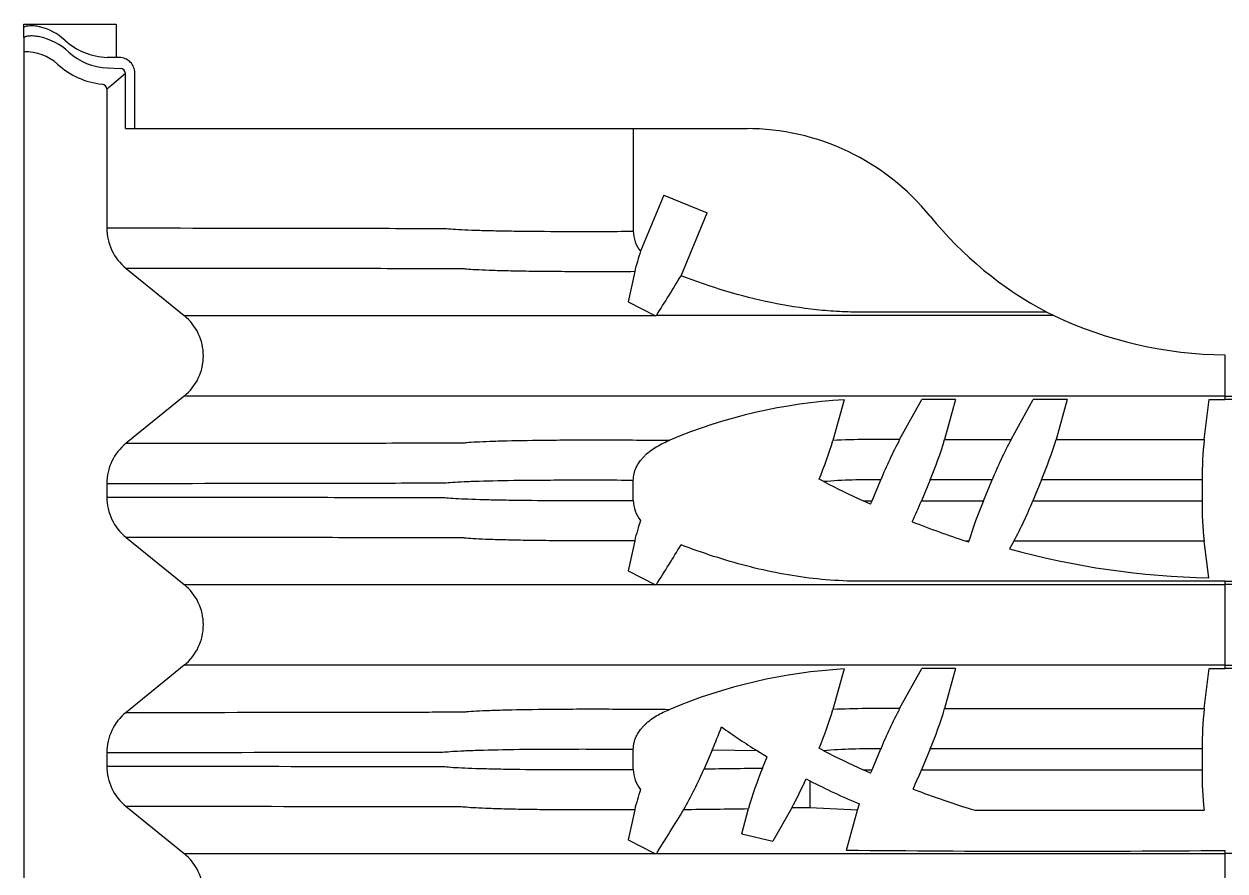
# Model space of a CAD drawing. Header units: millimetres. Extents: x -455371 to 117772, y -78417 to 116564.
# Drawn here: x -53722.3 to -53491.9, y 66848.3 to 67010.7 of the extents above; entities that cross this region are included whole.
import ezdxf

# ---------------------------------------------------------------- set-up
doc = ezdxf.new("R2010")
doc.units = ezdxf.units.MM
doc.layers.get('0').update_dxf_attribs({"color": 255})
doc.layers.add('BETON-STOP', color=141, linetype='Continuous')

# ---------------------------------------------------------------- blocks, each defined once
blk = doc.blocks.new('Bet.Stop. H 50')
at = {"layer": 'BETON-STOP'}
for p, q in [((20119.413, 9971.318), (20119.413, 9971.379)), ((20119.413, 9971.379), (20121.181, 9971.379)), ((20119.413, 9971.118), (20119.413, 9971.318)), ((20121.181, 9971.379), (20121.181, 9970.739)), ((20119.413, 9971.118), (20119.413, 9970.844)), ((20119.413, 9970.844), (20119.413, 9942.3)), ((20121.24, 9970.739), (20121.006, 9970.739)), ((20121.01, 9970.538), (20121.259, 9970.529)), ((20121.355, 9970.43), (20121.097, 9970.211)), ((20121.355, 9969.379), (20121.355, 9970.43)), ((20121.537, 9969.379), (20121.537, 9970.443)), ((20121.097, 9970.211), (20120.998, 9970.13)), ((20120.998, 9970.13), (20120.998, 9967.476)), ((20121.355, 9969.379), (20131.082, 9969.379)), ((20131.082, 9969.379), (20131.082, 9967.413)), ((20131.082, 9969.379), (20133.244, 9969.379)), ((20133.244, 9969.379), (20133.264, 9969.379)), ((20131.668, 9968.105), (20131.222, 9967.029)), ((20131.668, 9968.105), (20132.494, 9967.763)), ((20131.996, 9966.56), (20132.494, 9967.763)), ((20121.368, 9966.703), (20122.48, 9965.801)), ((20131.109, 9966.64), (20130.982, 9966.065)), ((20130.982, 9966.065), (20131.497, 9965.801)), ((20131.518, 9965.79), (20131.497, 9965.801)), ((20131.524, 9965.801), (20131.518, 9965.79)), ((20139.001, 9965.863), (20139.133, 9965.801)), ((20142.413, 9965.049), (20142.413, 9964.256)), ((20122.48, 9964.256), (20121.368, 9963.354)), ((20135.12, 9964.186), (20134.905, 9963.41)), ((20136.183, 9963.427), (20136.607, 9964.194)), ((20137.256, 9964.194), (20136.607, 9964.194)), ((20137.256, 9964.194), (20137.045, 9963.427)), ((20138.316, 9963.427), (20138.74, 9964.194)), ((20139.389, 9964.194), (20138.74, 9964.194)), ((20139.389, 9964.194), (20139.178, 9963.427)), ((20142.015, 9963.427), (20142.113, 9964.194)), ((20142.113, 9964.194), (20142.413, 9964.194)), ((20142.413, 9964.256), (20142.413, 9964.194)), ((20142.713, 9964.194), (20142.413, 9964.194)), ((20137.045, 9963.427), (20138.316, 9963.427)), ((20139.178, 9963.427), (20142.015, 9963.427)), ((20120.998, 9962.581), (20120.998, 9962.326)), ((20131.082, 9962.263), (20131.082, 9962.644)), ((20134.73, 9962.621), (20134.639, 9962.669)), ((20135.655, 9962.253), (20135.821, 9962.654)), ((20136.766, 9962.654), (20136.6, 9962.253)), ((20137.954, 9962.654), (20136.766, 9962.654)), ((20137.788, 9962.253), (20137.954, 9962.654)), ((20138.899, 9962.654), (20138.733, 9962.253)), ((20141.977, 9962.654), (20138.899, 9962.654)), ((20141.977, 9962.654), (20141.977, 9962.253)), ((20135.486, 9962.253), (20135.655, 9962.253)), ((20135.628, 9962.189), (20135.486, 9962.253)), ((20135.628, 9962.189), (20135.655, 9962.253)), ((20136.6, 9962.253), (20137.788, 9962.253)), ((20138.733, 9962.253), (20141.977, 9962.253)), ((20121.368, 9961.553), (20122.48, 9960.651)), ((20131.109, 9961.49), (20130.982, 9960.915)), ((20137.505, 9961.464), (20137.456, 9961.48)), ((20137.51, 9961.48), (20137.456, 9961.48)), ((20137.505, 9961.464), (20137.51, 9961.48)), ((20138.372, 9961.48), (20138.29, 9961.332)), ((20142.105, 9960.779), (20142.015, 9961.48)), ((20130.982, 9960.915), (20131.497, 9960.651)), ((20131.518, 9960.64), (20131.497, 9960.651)), ((20131.524, 9960.651), (20131.518, 9960.64)), ((20142.113, 9960.779), (20142.105, 9960.779)), ((20142.413, 9960.713), (20142.413, 9960.651)), ((20142.413, 9960.651), (20142.413, 9959.106)), ((20122.48, 9959.106), (20121.368, 9958.204)), ((20135.12, 9959.036), (20134.905, 9958.26)), ((20136.183, 9958.277), (20136.607, 9959.044)), ((20137.256, 9959.044), (20136.607, 9959.044)), ((20137.256, 9959.044), (20137.045, 9958.277)), ((20142.015, 9958.277), (20142.113, 9959.044)), ((20142.113, 9959.044), (20142.413, 9959.044)), ((20142.413, 9959.106), (20142.413, 9959.044)), ((20142.713, 9959.044), (20142.413, 9959.044)), ((20120.998, 9957.431), (20120.998, 9957.176)), ((20131.082, 9957.113), (20131.082, 9957.494)), ((20132.592, 9957.48), (20132.437, 9957.125)), ((20133.459, 9957.468), (20132.592, 9957.48)), ((20133.459, 9957.468), (20133.645, 9957.355)), ((20134.73, 9957.471), (20134.639, 9957.519)), ((20135.655, 9957.103), (20135.821, 9957.504)), ((20136.766, 9957.504), (20136.6, 9957.103)), ((20141.977, 9957.504), (20136.766, 9957.504)), ((20141.977, 9957.504), (20141.977, 9957.103)), ((20133.558, 9957.14), (20133.645, 9957.355)), ((20134.392, 9956.932), (20134.463, 9956.895)), ((20135.486, 9957.103), (20135.655, 9957.103)), ((20135.628, 9957.039), (20135.486, 9957.103)), ((20135.628, 9957.039), (20135.655, 9957.103)), ((20136.6, 9957.103), (20141.977, 9957.103)), ((20121.368, 9956.403), (20122.48, 9955.501)), ((20131.109, 9956.34), (20130.982, 9955.765)), ((20133.163, 9955.88), (20133.288, 9956.362)), ((20134.116, 9956.375), (20133.754, 9955.74)), ((20134.465, 9956.381), (20134.116, 9956.375)), ((20135.377, 9956.331), (20134.465, 9956.381)), ((20135.167, 9955.569), (20135.377, 9956.331)), ((20135.377, 9956.331), (20135.413, 9956.452)), ((20133.163, 9955.88), (20133.754, 9955.74)), ((20130.982, 9955.765), (20131.497, 9955.501)), ((20142.413, 9955.563), (20142.413, 9955.501)), ((20131.518, 9955.49), (20131.497, 9955.501)), ((20131.524, 9955.501), (20131.518, 9955.49)), ((20142.413, 9955.501), (20142.413, 9953.956))]:
    blk.add_line(p, q, dxfattribs=at)
for centre, radius, start, end in [((20119.463, 9970.266), 1.088, 47.8912, 76.7585), ((20119.455, 9969.954), 1.207, 47.41, 77.6263), ((20121.053, 9972.009), 1.271, 227.41, 267.8598), ((20119.455, 9969.954), 0.891, 47.41, 92.6644), ((20121.053, 9971.693), 1.155, 227.41, 267.8598), ((20121.241, 9970.443), 0.295, 359.8253, 90.3234), ((20121.053, 9971.693), 1.471, 227.41, 264.3726), ((20121.256, 9970.431), 0.0986, 359.8697, 88.1346), ((20120.9, 9970.13), 0.0986, 359.876, 84.6321), ((20133.247, 9964.842), 4.536, 39.086, 90.0398), ((20142.413, 9972.279), 7.267, 219.0302, 241.9887), ((20121.994, 9967.477), 0.995, 180.0853, 231.0771), ((20131.715, 9967.427), 0.633, 181.2639, 218.8863), ((20135.435, 9965.593), 4.451, 161.1754, 166.4034), ((20101.124, 9985.2), 36.063, 327.4566, 328.8773), ((20121.857, 9965.029), 0.992, 308.8507, 51.1493), ((20135.666, 6255.787), 3710.016, 89.946455, 90.063956), ((20142.466, 9972.802), 7.753, 244.5409, 269.6136), ((20135.699, 9954.088), 10.115, 93.2828, 112.796), ((20128.024, 9965.456), 7.179, 337.1514, 343.4401), ((20135.805, 9943.041), 20.389, 88.9401, 92.5327), ((20143.624, 9959.473), 8.426, 152.0178, 157.8232), ((20130.034, 9965.517), 7.315, 336.961, 343.3986), ((20145.756, 9959.474), 8.425, 152.0175, 157.823), ((20132.167, 9965.517), 7.316, 336.9609, 343.3983), ((20148.723, 9962.706), 6.746, 173.8671, 180.4429), ((20121.994, 9962.58), 0.996, 128.931, 179.9066), ((20135.609, 9951.474), 11.182, 88.9164, 94.5085), ((20142.413, 9977.429), 16.682, 242.577, 245.463), ((20121.994, 9962.327), 0.995, 180.0853, 231.0771), ((20131.715, 9962.277), 0.633, 181.2639, 218.8863), ((20126.79, 9966.311), 10.616, 335.1742, 337.5273), ((20144.381, 9959.44), 7.168, 156.8946, 163.4647), ((20130.993, 9965.405), 8.358, 331.994, 337.8464), ((20148.484, 9962.189), 6.508, 179.4367, 186.2533), ((20135.435, 9960.443), 4.451, 161.1754, 166.4034), ((20143.835, 9980.691), 20.242, 248.5261, 251.6284), ((20101.117, 9980.055), 36.071, 327.4568, 328.8771), ((20142.414, 9976.363), 15.586, 254.6566, 268.8647), ((20121.857, 9959.879), 0.992, 308.8507, 51.1493), ((20135.699, 9948.938), 10.115, 93.2828, 112.796), ((20121.994, 9957.43), 0.996, 128.931, 179.9066), ((20128.024, 9960.306), 7.179, 337.1514, 343.4401), ((20135.805, 9937.891), 20.389, 88.9401, 92.5327), ((20143.624, 9954.323), 8.426, 152.0178, 157.8232), ((20130.034, 9960.367), 7.315, 336.961, 343.3986), ((20148.723, 9957.556), 6.746, 173.8671, 180.4429), ((20124.507, 9960.999), 8.817, 336.4812, 339.6136), ((20139.931, 9967.897), 12.274, 234.3188, 238.1761), ((20135.609, 9946.324), 11.182, 88.9164, 94.5085), ((20142.413, 9972.279), 16.682, 242.577, 245.463), ((20121.994, 9957.177), 0.995, 180.0853, 231.0771), ((20131.715, 9957.127), 0.633, 181.2639, 218.8863), ((20125.747, 9959.981), 7.274, 330.0223, 336.8784), ((20128.565, 10280.381), 323.28, 270.68628, 270.88504), ((20139.958, 9954.482), 6.93, 157.4443, 164.2569), ((20127.811, 9959.842), 7.195, 331.1997, 336.1501), ((20126.69, 9961.204), 10.725, 335.3846, 337.52), ((20148.484, 9957.039), 6.508, 179.4367, 186.2533), ((20135.435, 9955.293), 4.451, 161.1754, 166.4034), ((20141.576, 9956.661), 7.116, 178.1178, 182.2569), ((20141.063, 9969.804), 14.498, 242.9216, 247.0622), ((20142.413, 9972.279), 16.65, 248.9776, 253.305), ((20100.034, 9975.583), 37.349, 327.473, 328.9994), ((20129.625, 10197.452), 241.117, 270.57577, 270.87046), ((20139.093, 10331.754), 376.206, 269.4021, 270.50569), ((20121.857, 9954.729), 0.992, 308.8507, 51.1493)]:
    blk.add_arc(centre, radius, start, end, dxfattribs=at)
for points, knots in [([(20119.413, 9971.318), (20119.413, 9971.321), (20119.415, 9971.324), (20119.423, 9971.329), (20119.429, 9971.332), (20119.444, 9971.337), (20119.453, 9971.34), (20119.475, 9971.344), (20119.487, 9971.346), (20119.515, 9971.349), (20119.53, 9971.35), (20119.563, 9971.35), (20119.581, 9971.35), (20119.617, 9971.347), (20119.636, 9971.345), (20119.675, 9971.339), (20119.694, 9971.335), (20119.713, 9971.33)], [0, 0, 0, 0, 0.125, 0.125, 0.25, 0.25, 0.375, 0.375, 0.5, 0.5, 0.625, 0.625, 0.75, 0.75, 0.875, 0.875, 1, 1, 1, 1]), ([(20119.713, 9971.133), (20119.694, 9971.137), (20119.675, 9971.14), (20119.636, 9971.146), (20119.617, 9971.148), (20119.581, 9971.15), (20119.563, 9971.15), (20119.53, 9971.15), (20119.515, 9971.149), (20119.487, 9971.146), (20119.475, 9971.144), (20119.453, 9971.14), (20119.444, 9971.137), (20119.429, 9971.132), (20119.423, 9971.129), (20119.415, 9971.123), (20119.413, 9971.121), (20119.413, 9971.118)], [0, 0, 0, 0, 0.125, 0.125, 0.25, 0.25, 0.375, 0.375, 0.5, 0.5, 0.625, 0.625, 0.75, 0.75, 0.875, 0.875, 1, 1, 1, 1]), ([(20120.998, 9967.476), (20122.252, 9967.476), (20123.507, 9967.474), (20125.391, 9967.47), (20126.019, 9967.47), (20126.804, 9967.468), (20126.961, 9967.467), (20127.197, 9967.467), (20127.275, 9967.467), (20127.393, 9967.467), (20127.43, 9967.468), (20127.514, 9967.464), (20127.567, 9967.457), (20127.757, 9967.445), (20127.927, 9967.438), (20128.251, 9967.428), (20128.371, 9967.425), (20128.627, 9967.42), (20128.764, 9967.418), (20129.204, 9967.412), (20129.535, 9967.41), (20130.269, 9967.409), (20130.663, 9967.41), (20131.082, 9967.413)], [0, 0, 0, 0, 0.5, 0.5, 0.75, 0.75, 0.8125, 0.8125, 0.84375, 0.84375, 0.859375, 0.859375, 0.875, 0.875, 0.90625, 0.90625, 0.921875, 0.921875, 0.9375, 0.9375, 0.96875, 0.96875, 1, 1, 1, 1]), ([(20131.109, 9966.64), (20130.7, 9966.637), (20130.319, 9966.637), (20129.792, 9966.639), (20129.624, 9966.64), (20129.311, 9966.642), (20129.164, 9966.644), (20128.889, 9966.648), (20128.762, 9966.651), (20128.527, 9966.657), (20128.419, 9966.66), (20128.131, 9966.671), (20127.987, 9966.678), (20127.861, 9966.69), (20127.839, 9966.693), (20127.799, 9966.694), (20127.78, 9966.694), (20127.722, 9966.694), (20127.684, 9966.694), (20127.567, 9966.694), (20127.49, 9966.694), (20127.257, 9966.695), (20127.102, 9966.695), (20126.327, 9966.697), (20125.707, 9966.698), (20123.846, 9966.701), (20122.606, 9966.703), (20121.368, 9966.703)], [0, 0, 0, 0, 0.03125, 0.03125, 0.046875, 0.046875, 0.0625, 0.0625, 0.078125, 0.078125, 0.09375, 0.09375, 0.125, 0.125, 0.132813, 0.132813, 0.140625, 0.140625, 0.15625, 0.15625, 0.1875, 0.1875, 0.25, 0.25, 0.5, 0.5, 1, 1, 1, 1]), ([(20139.001, 9965.863), (20138.412, 9965.863), (20137.824, 9965.863), (20136.941, 9965.863), (20136.647, 9965.863), (20136.206, 9965.863), (20136.059, 9965.863), (20135.838, 9965.863), (20135.764, 9965.863), (20135.617, 9965.863), (20135.544, 9965.863), (20135.323, 9965.863), (20135.176, 9965.867), (20134.883, 9965.883), (20134.737, 9965.894), (20134.3, 9965.941), (20134.009, 9965.987), (20133.141, 9966.168), (20132.567, 9966.344), (20131.996, 9966.56)], [0, 0, 0, 0, 0.25, 0.25, 0.375, 0.375, 0.4375, 0.4375, 0.46875, 0.46875, 0.5, 0.5, 0.5625, 0.5625, 0.625, 0.625, 0.75, 0.75, 1, 1, 1, 1]), ([(20122.48, 9965.801), (20123.688, 9965.801), (20124.895, 9965.801), (20126.706, 9965.801), (20127.311, 9965.801), (20128.216, 9965.801), (20128.517, 9965.801), (20128.858, 9965.801), (20128.894, 9965.801), (20128.974, 9965.801), (20129.027, 9965.801), (20129.225, 9965.801), (20129.404, 9965.801), (20129.857, 9965.801), (20130.135, 9965.801), (20130.76, 9965.801), (20131.109, 9965.801), (20131.497, 9965.801)], [0, 0, 0, 0, 0.5, 0.5, 0.75, 0.75, 0.875, 0.875, 0.890625, 0.890625, 0.90625, 0.90625, 0.9375, 0.9375, 0.96875, 0.96875, 1, 1, 1, 1]), ([(20142.413, 9964.256), (20141.212, 9964.256), (20140.011, 9964.256), (20138.21, 9964.256), (20137.609, 9964.256), (20136.708, 9964.256), (20136.408, 9964.256), (20135.958, 9964.256), (20135.808, 9964.256), (20135.507, 9964.256), (20135.357, 9964.256), (20134.907, 9964.256), (20134.607, 9964.256), (20134.008, 9964.256), (20133.714, 9964.257), (20133.143, 9964.256), (20132.864, 9964.256), (20132.32, 9964.256), (20132.054, 9964.256), (20131.3, 9964.256), (20130.849, 9964.256), (20130.053, 9964.256), (20129.726, 9964.257), (20129.341, 9964.256), (20129.231, 9964.256), (20129.052, 9964.256), (20128.982, 9964.256), (20128.884, 9964.256), (20128.839, 9964.256), (20128.745, 9964.256), (20128.699, 9964.256), (20128.465, 9964.256), (20128.278, 9964.256), (20127.717, 9964.256), (20127.343, 9964.256), (20125.472, 9964.256), (20123.976, 9964.256), (20122.48, 9964.256)], [0, 0, 0, 0, 0.0625, 0.0625, 0.09375, 0.09375, 0.109375, 0.109375, 0.117188, 0.117188, 0.125, 0.125, 0.140625, 0.140625, 0.15625, 0.15625, 0.171875, 0.171875, 0.1875, 0.1875, 0.21875, 0.21875, 0.25, 0.25, 0.265625, 0.265625, 0.28125, 0.28125, 0.296875, 0.296875, 0.3125, 0.3125, 0.375, 0.375, 0.5, 0.5, 1, 1, 1, 1]), ([(20142.413, 9964.256), (20143.614, 9964.256), (20144.815, 9964.256), (20146.617, 9964.256), (20147.218, 9964.256), (20148.118, 9964.256), (20148.419, 9964.256), (20148.869, 9964.256), (20149.019, 9964.256), (20149.319, 9964.256), (20149.469, 9964.256), (20149.92, 9964.256), (20150.219, 9964.256), (20150.818, 9964.256), (20151.112, 9964.257), (20151.684, 9964.256), (20151.963, 9964.256), (20152.506, 9964.256), (20152.772, 9964.256), (20153.527, 9964.256), (20153.978, 9964.256), (20154.774, 9964.256), (20155.101, 9964.257), (20155.485, 9964.256), (20155.596, 9964.256), (20155.775, 9964.256), (20155.844, 9964.256), (20155.943, 9964.256), (20155.988, 9964.256), (20156.081, 9964.256), (20156.128, 9964.256), (20156.362, 9964.256), (20156.549, 9964.256), (20157.11, 9964.256), (20157.484, 9964.256), (20159.355, 9964.256), (20160.851, 9964.256), (20162.347, 9964.256)], [0, 0, 0, 0, 0.0625, 0.0625, 0.09375, 0.09375, 0.109375, 0.109375, 0.117188, 0.117188, 0.125, 0.125, 0.140625, 0.140625, 0.15625, 0.15625, 0.171875, 0.171875, 0.1875, 0.1875, 0.21875, 0.21875, 0.25, 0.25, 0.265625, 0.265625, 0.28125, 0.28125, 0.296875, 0.296875, 0.3125, 0.3125, 0.375, 0.375, 0.5, 0.5, 1, 1, 1, 1]), ([(20121.368, 9963.354), (20122.629, 9963.354), (20123.893, 9963.356), (20125.789, 9963.36), (20126.421, 9963.36), (20127.211, 9963.362), (20127.368, 9963.363), (20127.605, 9963.363), (20127.684, 9963.363), (20127.783, 9963.363), (20127.802, 9963.363), (20127.843, 9963.364), (20127.866, 9963.367), (20127.944, 9963.375), (20128.007, 9963.379), (20128.155, 9963.386), (20128.24, 9963.39), (20128.434, 9963.397), (20128.543, 9963.401), (20128.901, 9963.409), (20129.178, 9963.414), (20129.649, 9963.418), (20129.816, 9963.419), (20130.169, 9963.42), (20130.355, 9963.42), (20130.932, 9963.419), (20131.343, 9963.417), (20131.78, 9963.413)], [0, 0, 0, 0, 0.5, 0.5, 0.75, 0.75, 0.8125, 0.8125, 0.84375, 0.84375, 0.851563, 0.851563, 0.859375, 0.859375, 0.875, 0.875, 0.890625, 0.890625, 0.90625, 0.90625, 0.9375, 0.9375, 0.953125, 0.953125, 0.96875, 0.96875, 1, 1, 1, 1]), ([(20131.082, 9962.644), (20131.082, 9962.691), (20131.088, 9962.736), (20131.105, 9962.803), (20131.111, 9962.824), (20131.128, 9962.868), (20131.137, 9962.889), (20131.168, 9962.95), (20131.193, 9962.989), (20131.235, 9963.044), (20131.25, 9963.062), (20131.28, 9963.096), (20131.296, 9963.112), (20131.379, 9963.191), (20131.453, 9963.245), (20131.612, 9963.339), (20131.694, 9963.379), (20131.78, 9963.413)], [0, 0, 0, 0, 0.125, 0.125, 0.1875, 0.1875, 0.25, 0.25, 0.375, 0.375, 0.4375, 0.4375, 0.5, 0.5, 0.75, 0.75, 1, 1, 1, 1]), ([(20131.082, 9962.644), (20130.659, 9962.647), (20130.264, 9962.648), (20129.714, 9962.647), (20129.537, 9962.646), (20129.204, 9962.644), (20129.047, 9962.643), (20128.606, 9962.638), (20128.35, 9962.632), (20128.025, 9962.622), (20127.928, 9962.619), (20127.757, 9962.611), (20127.684, 9962.607), (20127.558, 9962.599), (20127.507, 9962.592), (20127.425, 9962.589), (20127.387, 9962.59), (20127.269, 9962.59), (20127.191, 9962.59), (20126.956, 9962.59), (20126.799, 9962.589), (20126.015, 9962.587), (20125.387, 9962.587), (20123.505, 9962.583), (20122.25, 9962.581), (20120.998, 9962.581)], [0, 0, 0, 0, 0.03125, 0.03125, 0.046875, 0.046875, 0.0625, 0.0625, 0.09375, 0.09375, 0.109375, 0.109375, 0.125, 0.125, 0.140625, 0.140625, 0.15625, 0.15625, 0.1875, 0.1875, 0.25, 0.25, 0.5, 0.5, 1, 1, 1, 1]), ([(20120.998, 9962.326), (20122.252, 9962.326), (20123.507, 9962.324), (20125.391, 9962.32), (20126.019, 9962.32), (20126.804, 9962.318), (20126.961, 9962.317), (20127.197, 9962.317), (20127.275, 9962.317), (20127.393, 9962.317), (20127.43, 9962.318), (20127.514, 9962.314), (20127.567, 9962.307), (20127.757, 9962.295), (20127.927, 9962.288), (20128.251, 9962.278), (20128.371, 9962.275), (20128.627, 9962.27), (20128.764, 9962.268), (20129.204, 9962.262), (20129.535, 9962.26), (20130.269, 9962.259), (20130.663, 9962.26), (20131.082, 9962.263)], [0, 0, 0, 0, 0.5, 0.5, 0.75, 0.75, 0.8125, 0.8125, 0.84375, 0.84375, 0.859375, 0.859375, 0.875, 0.875, 0.90625, 0.90625, 0.921875, 0.921875, 0.9375, 0.9375, 0.96875, 0.96875, 1, 1, 1, 1]), ([(20131.109, 9961.49), (20130.7, 9961.487), (20130.319, 9961.487), (20129.792, 9961.489), (20129.624, 9961.49), (20129.31, 9961.492), (20129.163, 9961.494), (20128.889, 9961.498), (20128.762, 9961.501), (20128.527, 9961.507), (20128.419, 9961.51), (20128.13, 9961.521), (20127.987, 9961.528), (20127.861, 9961.54), (20127.839, 9961.543), (20127.799, 9961.544), (20127.78, 9961.544), (20127.722, 9961.544), (20127.683, 9961.544), (20127.567, 9961.544), (20127.49, 9961.544), (20127.257, 9961.545), (20127.102, 9961.545), (20126.327, 9961.547), (20125.706, 9961.548), (20123.846, 9961.551), (20122.606, 9961.553), (20121.368, 9961.553)], [0, 0, 0, 0, 0.03125, 0.03125, 0.046875, 0.046875, 0.0625, 0.0625, 0.078125, 0.078125, 0.09375, 0.09375, 0.125, 0.125, 0.132812, 0.132812, 0.140625, 0.140625, 0.15625, 0.15625, 0.1875, 0.1875, 0.25, 0.25, 0.5, 0.5, 1, 1, 1, 1]), ([(20142.413, 9960.713), (20140.66, 9960.713), (20138.906, 9960.713), (20136.713, 9960.713), (20136.275, 9960.713), (20135.727, 9960.713), (20135.617, 9960.713), (20135.398, 9960.713), (20135.289, 9960.715), (20134.962, 9960.726), (20134.745, 9960.742), (20134.098, 9960.815), (20133.672, 9960.898), (20132.829, 9961.117), (20132.411, 9961.253), (20131.996, 9961.41)], [0, 0, 0, 0, 0.5, 0.5, 0.625, 0.625, 0.65625, 0.65625, 0.6875, 0.6875, 0.75, 0.75, 0.875, 0.875, 1, 1, 1, 1]), ([(20142.413, 9960.713), (20144.167, 9960.713), (20145.921, 9960.713), (20148.113, 9960.713), (20148.552, 9960.713), (20149.1, 9960.713), (20149.209, 9960.713), (20149.429, 9960.713), (20149.538, 9960.715), (20149.865, 9960.726), (20150.082, 9960.742), (20150.728, 9960.815), (20151.155, 9960.898), (20151.998, 9961.117), (20152.416, 9961.253), (20152.831, 9961.41)], [0, 0, 0, 0, 0.5, 0.5, 0.625, 0.625, 0.65625, 0.65625, 0.6875, 0.6875, 0.75, 0.75, 0.875, 0.875, 1, 1, 1, 1]), ([(20122.48, 9960.651), (20123.688, 9960.651), (20124.895, 9960.651), (20126.706, 9960.651), (20127.311, 9960.651), (20128.216, 9960.651), (20128.517, 9960.651), (20128.858, 9960.651), (20128.894, 9960.651), (20128.974, 9960.651), (20129.027, 9960.651), (20129.225, 9960.651), (20129.404, 9960.651), (20129.857, 9960.651), (20130.135, 9960.651), (20130.76, 9960.651), (20131.109, 9960.651), (20131.497, 9960.651)], [0, 0, 0, 0, 0.5, 0.5, 0.75, 0.75, 0.875, 0.875, 0.890625, 0.890625, 0.90625, 0.90625, 0.9375, 0.9375, 0.96875, 0.96875, 1, 1, 1, 1]), ([(20131.524, 9960.651), (20131.901, 9960.651), (20132.3, 9960.651), (20132.931, 9960.651), (20133.146, 9960.651), (20133.589, 9960.651), (20133.815, 9960.651), (20134.494, 9960.651), (20134.954, 9960.651), (20135.652, 9960.651), (20135.886, 9960.651), (20136.352, 9960.651), (20136.585, 9960.651), (20138.683, 9960.651), (20140.548, 9960.651), (20142.413, 9960.651)], [0, 0, 0, 0, 0.125, 0.125, 0.1875, 0.1875, 0.25, 0.25, 0.375, 0.375, 0.4375, 0.4375, 0.5, 0.5, 1, 1, 1, 1]), ([(20153.302, 9960.651), (20152.926, 9960.651), (20152.527, 9960.651), (20151.896, 9960.651), (20151.68, 9960.651), (20151.238, 9960.651), (20151.012, 9960.651), (20150.332, 9960.651), (20149.873, 9960.651), (20149.174, 9960.651), (20148.941, 9960.651), (20148.475, 9960.651), (20148.242, 9960.651), (20146.143, 9960.651), (20144.278, 9960.651), (20142.413, 9960.651)], [0, 0, 0, 0, 0.125, 0.125, 0.1875, 0.1875, 0.25, 0.25, 0.375, 0.375, 0.4375, 0.4375, 0.5, 0.5, 1, 1, 1, 1]), ([(20142.413, 9959.106), (20141.212, 9959.106), (20140.011, 9959.106), (20138.21, 9959.106), (20137.609, 9959.106), (20136.708, 9959.106), (20136.408, 9959.106), (20135.958, 9959.106), (20135.808, 9959.106), (20135.507, 9959.106), (20135.357, 9959.106), (20134.907, 9959.106), (20134.607, 9959.106), (20134.008, 9959.106), (20133.714, 9959.107), (20133.143, 9959.106), (20132.864, 9959.106), (20132.32, 9959.106), (20132.054, 9959.106), (20131.3, 9959.106), (20130.849, 9959.106), (20130.053, 9959.106), (20129.726, 9959.107), (20129.341, 9959.106), (20129.231, 9959.106), (20129.052, 9959.106), (20128.982, 9959.106), (20128.884, 9959.106), (20128.839, 9959.106), (20128.745, 9959.106), (20128.699, 9959.106), (20128.465, 9959.106), (20128.278, 9959.106), (20127.717, 9959.106), (20127.343, 9959.106), (20125.472, 9959.106), (20123.976, 9959.106), (20122.48, 9959.106)], [0, 0, 0, 0, 0.0625, 0.0625, 0.09375, 0.09375, 0.109375, 0.109375, 0.117188, 0.117188, 0.125, 0.125, 0.140625, 0.140625, 0.15625, 0.15625, 0.171875, 0.171875, 0.1875, 0.1875, 0.21875, 0.21875, 0.25, 0.25, 0.265625, 0.265625, 0.28125, 0.28125, 0.296875, 0.296875, 0.3125, 0.3125, 0.375, 0.375, 0.5, 0.5, 1, 1, 1, 1]), ([(20142.413, 9959.106), (20143.614, 9959.106), (20144.815, 9959.106), (20146.617, 9959.106), (20147.218, 9959.106), (20148.118, 9959.106), (20148.419, 9959.106), (20148.869, 9959.106), (20149.019, 9959.106), (20149.319, 9959.106), (20149.469, 9959.106), (20149.92, 9959.106), (20150.219, 9959.106), (20150.818, 9959.106), (20151.112, 9959.107), (20151.684, 9959.106), (20151.963, 9959.106), (20152.506, 9959.106), (20152.772, 9959.106), (20153.527, 9959.106), (20153.978, 9959.106), (20154.774, 9959.106), (20155.101, 9959.107), (20155.485, 9959.106), (20155.596, 9959.106), (20155.775, 9959.106), (20155.844, 9959.106), (20155.943, 9959.106), (20155.988, 9959.106), (20156.081, 9959.106), (20156.128, 9959.106), (20156.362, 9959.106), (20156.549, 9959.106), (20157.11, 9959.106), (20157.484, 9959.106), (20159.355, 9959.106), (20160.851, 9959.106), (20162.347, 9959.106)], [0, 0, 0, 0, 0.0625, 0.0625, 0.09375, 0.09375, 0.109375, 0.109375, 0.117188, 0.117188, 0.125, 0.125, 0.140625, 0.140625, 0.15625, 0.15625, 0.171875, 0.171875, 0.1875, 0.1875, 0.21875, 0.21875, 0.25, 0.25, 0.265625, 0.265625, 0.28125, 0.28125, 0.296875, 0.296875, 0.3125, 0.3125, 0.375, 0.375, 0.5, 0.5, 1, 1, 1, 1]), ([(20121.368, 9958.204), (20122.629, 9958.204), (20123.893, 9958.206), (20125.789, 9958.21), (20126.421, 9958.21), (20127.211, 9958.212), (20127.368, 9958.213), (20127.605, 9958.213), (20127.684, 9958.213), (20127.783, 9958.213), (20127.802, 9958.213), (20127.843, 9958.214), (20127.866, 9958.217), (20127.944, 9958.225), (20128.007, 9958.229), (20128.155, 9958.236), (20128.24, 9958.24), (20128.434, 9958.247), (20128.543, 9958.251), (20128.901, 9958.259), (20129.178, 9958.264), (20129.649, 9958.268), (20129.816, 9958.269), (20130.169, 9958.27), (20130.355, 9958.27), (20130.932, 9958.269), (20131.343, 9958.267), (20131.78, 9958.263)], [0, 0, 0, 0, 0.5, 0.5, 0.75, 0.75, 0.8125, 0.8125, 0.84375, 0.84375, 0.851562, 0.851562, 0.859375, 0.859375, 0.875, 0.875, 0.890625, 0.890625, 0.90625, 0.90625, 0.9375, 0.9375, 0.953125, 0.953125, 0.96875, 0.96875, 1, 1, 1, 1]), ([(20131.082, 9957.494), (20131.082, 9957.541), (20131.088, 9957.586), (20131.105, 9957.653), (20131.111, 9957.674), (20131.128, 9957.718), (20131.137, 9957.739), (20131.168, 9957.8), (20131.193, 9957.839), (20131.235, 9957.894), (20131.25, 9957.912), (20131.28, 9957.946), (20131.296, 9957.962), (20131.379, 9958.041), (20131.453, 9958.095), (20131.612, 9958.189), (20131.694, 9958.229), (20131.78, 9958.263)], [0, 0, 0, 0, 0.125, 0.125, 0.1875, 0.1875, 0.25, 0.25, 0.375, 0.375, 0.4375, 0.4375, 0.5, 0.5, 0.75, 0.75, 1, 1, 1, 1]), ([(20131.082, 9957.494), (20130.659, 9957.497), (20130.264, 9957.498), (20129.714, 9957.497), (20129.537, 9957.496), (20129.204, 9957.494), (20129.047, 9957.493), (20128.606, 9957.488), (20128.35, 9957.482), (20128.025, 9957.472), (20127.928, 9957.469), (20127.757, 9957.461), (20127.684, 9957.457), (20127.558, 9957.449), (20127.507, 9957.442), (20127.425, 9957.439), (20127.387, 9957.44), (20127.269, 9957.44), (20127.191, 9957.44), (20126.956, 9957.44), (20126.799, 9957.439), (20126.015, 9957.437), (20125.387, 9957.437), (20123.505, 9957.433), (20122.25, 9957.431), (20120.998, 9957.431)], [0, 0, 0, 0, 0.03125, 0.03125, 0.046875, 0.046875, 0.0625, 0.0625, 0.09375, 0.09375, 0.109375, 0.109375, 0.125, 0.125, 0.140625, 0.140625, 0.15625, 0.15625, 0.1875, 0.1875, 0.25, 0.25, 0.5, 0.5, 1, 1, 1, 1]), ([(20120.998, 9957.176), (20122.252, 9957.176), (20123.507, 9957.174), (20125.391, 9957.17), (20126.019, 9957.17), (20126.804, 9957.168), (20126.961, 9957.167), (20127.197, 9957.167), (20127.275, 9957.167), (20127.393, 9957.167), (20127.43, 9957.168), (20127.514, 9957.164), (20127.567, 9957.157), (20127.757, 9957.145), (20127.927, 9957.138), (20128.251, 9957.128), (20128.371, 9957.125), (20128.627, 9957.12), (20128.764, 9957.118), (20129.204, 9957.112), (20129.535, 9957.11), (20130.269, 9957.109), (20130.663, 9957.11), (20131.082, 9957.113)], [0, 0, 0, 0, 0.5, 0.5, 0.75, 0.75, 0.8125, 0.8125, 0.84375, 0.84375, 0.859375, 0.859375, 0.875, 0.875, 0.90625, 0.90625, 0.921875, 0.921875, 0.9375, 0.9375, 0.96875, 0.96875, 1, 1, 1, 1]), ([(20131.109, 9956.34), (20130.7, 9956.337), (20130.319, 9956.337), (20129.792, 9956.339), (20129.624, 9956.34), (20129.31, 9956.342), (20129.163, 9956.344), (20128.889, 9956.348), (20128.762, 9956.351), (20128.527, 9956.357), (20128.419, 9956.36), (20128.13, 9956.371), (20127.987, 9956.378), (20127.861, 9956.39), (20127.839, 9956.393), (20127.799, 9956.394), (20127.78, 9956.394), (20127.722, 9956.394), (20127.683, 9956.394), (20127.567, 9956.394), (20127.49, 9956.394), (20127.257, 9956.395), (20127.102, 9956.395), (20126.327, 9956.397), (20125.706, 9956.398), (20123.846, 9956.401), (20122.606, 9956.403), (20121.368, 9956.403)], [0, 0, 0, 0, 0.03125, 0.03125, 0.046875, 0.046875, 0.0625, 0.0625, 0.078125, 0.078125, 0.09375, 0.09375, 0.125, 0.125, 0.132813, 0.132813, 0.140625, 0.140625, 0.15625, 0.15625, 0.1875, 0.1875, 0.25, 0.25, 0.5, 0.5, 1, 1, 1, 1]), ([(20122.48, 9955.501), (20123.688, 9955.501), (20124.895, 9955.501), (20126.706, 9955.501), (20127.311, 9955.501), (20128.216, 9955.501), (20128.517, 9955.501), (20128.858, 9955.501), (20128.894, 9955.501), (20128.974, 9955.501), (20129.027, 9955.501), (20129.225, 9955.501), (20129.404, 9955.501), (20129.857, 9955.501), (20130.135, 9955.501), (20130.76, 9955.501), (20131.109, 9955.501), (20131.497, 9955.501)], [0, 0, 0, 0, 0.5, 0.5, 0.75, 0.75, 0.875, 0.875, 0.890625, 0.890625, 0.90625, 0.90625, 0.9375, 0.9375, 0.96875, 0.96875, 1, 1, 1, 1]), ([(20131.524, 9955.501), (20131.901, 9955.501), (20132.3, 9955.501), (20132.931, 9955.501), (20133.146, 9955.501), (20133.589, 9955.501), (20133.815, 9955.501), (20134.494, 9955.501), (20134.954, 9955.501), (20135.652, 9955.501), (20135.886, 9955.501), (20136.352, 9955.501), (20136.585, 9955.501), (20138.683, 9955.501), (20140.548, 9955.501), (20142.413, 9955.501)], [0, 0, 0, 0, 0.125, 0.125, 0.1875, 0.1875, 0.25, 0.25, 0.375, 0.375, 0.4375, 0.4375, 0.5, 0.5, 1, 1, 1, 1]), ([(20153.302, 9955.501), (20152.926, 9955.501), (20152.527, 9955.501), (20151.896, 9955.501), (20151.68, 9955.501), (20151.238, 9955.501), (20151.012, 9955.501), (20150.332, 9955.501), (20149.873, 9955.501), (20149.174, 9955.501), (20148.941, 9955.501), (20148.475, 9955.501), (20148.242, 9955.501), (20146.143, 9955.501), (20144.278, 9955.501), (20142.413, 9955.501)], [0, 0, 0, 0, 0.125, 0.125, 0.1875, 0.1875, 0.25, 0.25, 0.375, 0.375, 0.4375, 0.4375, 0.5, 0.5, 1, 1, 1, 1])]:
    blk.add_open_spline(points, degree=3, knots=knots, dxfattribs=at)
for points in [[(20142.015, 9961.48), (20140.801, 9961.48), (20139.586, 9961.48), (20138.372, 9961.48)], [(20137.045, 9958.277), (20138.701, 9958.277), (20140.358, 9958.277), (20142.015, 9958.277)], [(20142.015, 9956.33), (20140.554, 9956.33), (20139.092, 9956.33), (20137.63, 9956.33)]]:
    blk.add_open_spline(points, degree=3, dxfattribs=at)

msp = doc.modelspace()

# ---------------------------------------------------------------- block references
at = {"xscale": 10.01836209701863, "yscale": 10.01836209701863, "zscale": 10.01836209701863}
msp.add_blockref('Bet.Stop. H 50', (-255285.89, -32886.23), dxfattribs=at)

doc.saveas('drawing.dxf')
